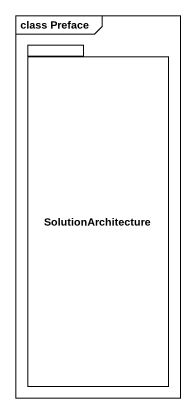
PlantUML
@startuml
mainframe class Preface
package SolutionArchitecture {
}
@enduml
